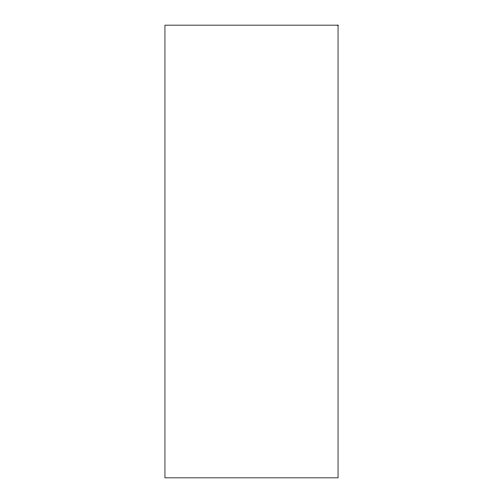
<?xml version="1.0" encoding="UTF-8"?>
<svg xmlns="http://www.w3.org/2000/svg" width="503" height="503" viewBox="0 0 503 503"><rect width="100%" height="100%" fill="white"/><g stroke="black" fill="none" stroke-linecap="round" stroke-linejoin="round"><path stroke-width="0.75" d="M338.047 25.15L164.953 25.15L164.953 477.85L338.047 477.85L338.047 25.15"/></g></svg>
